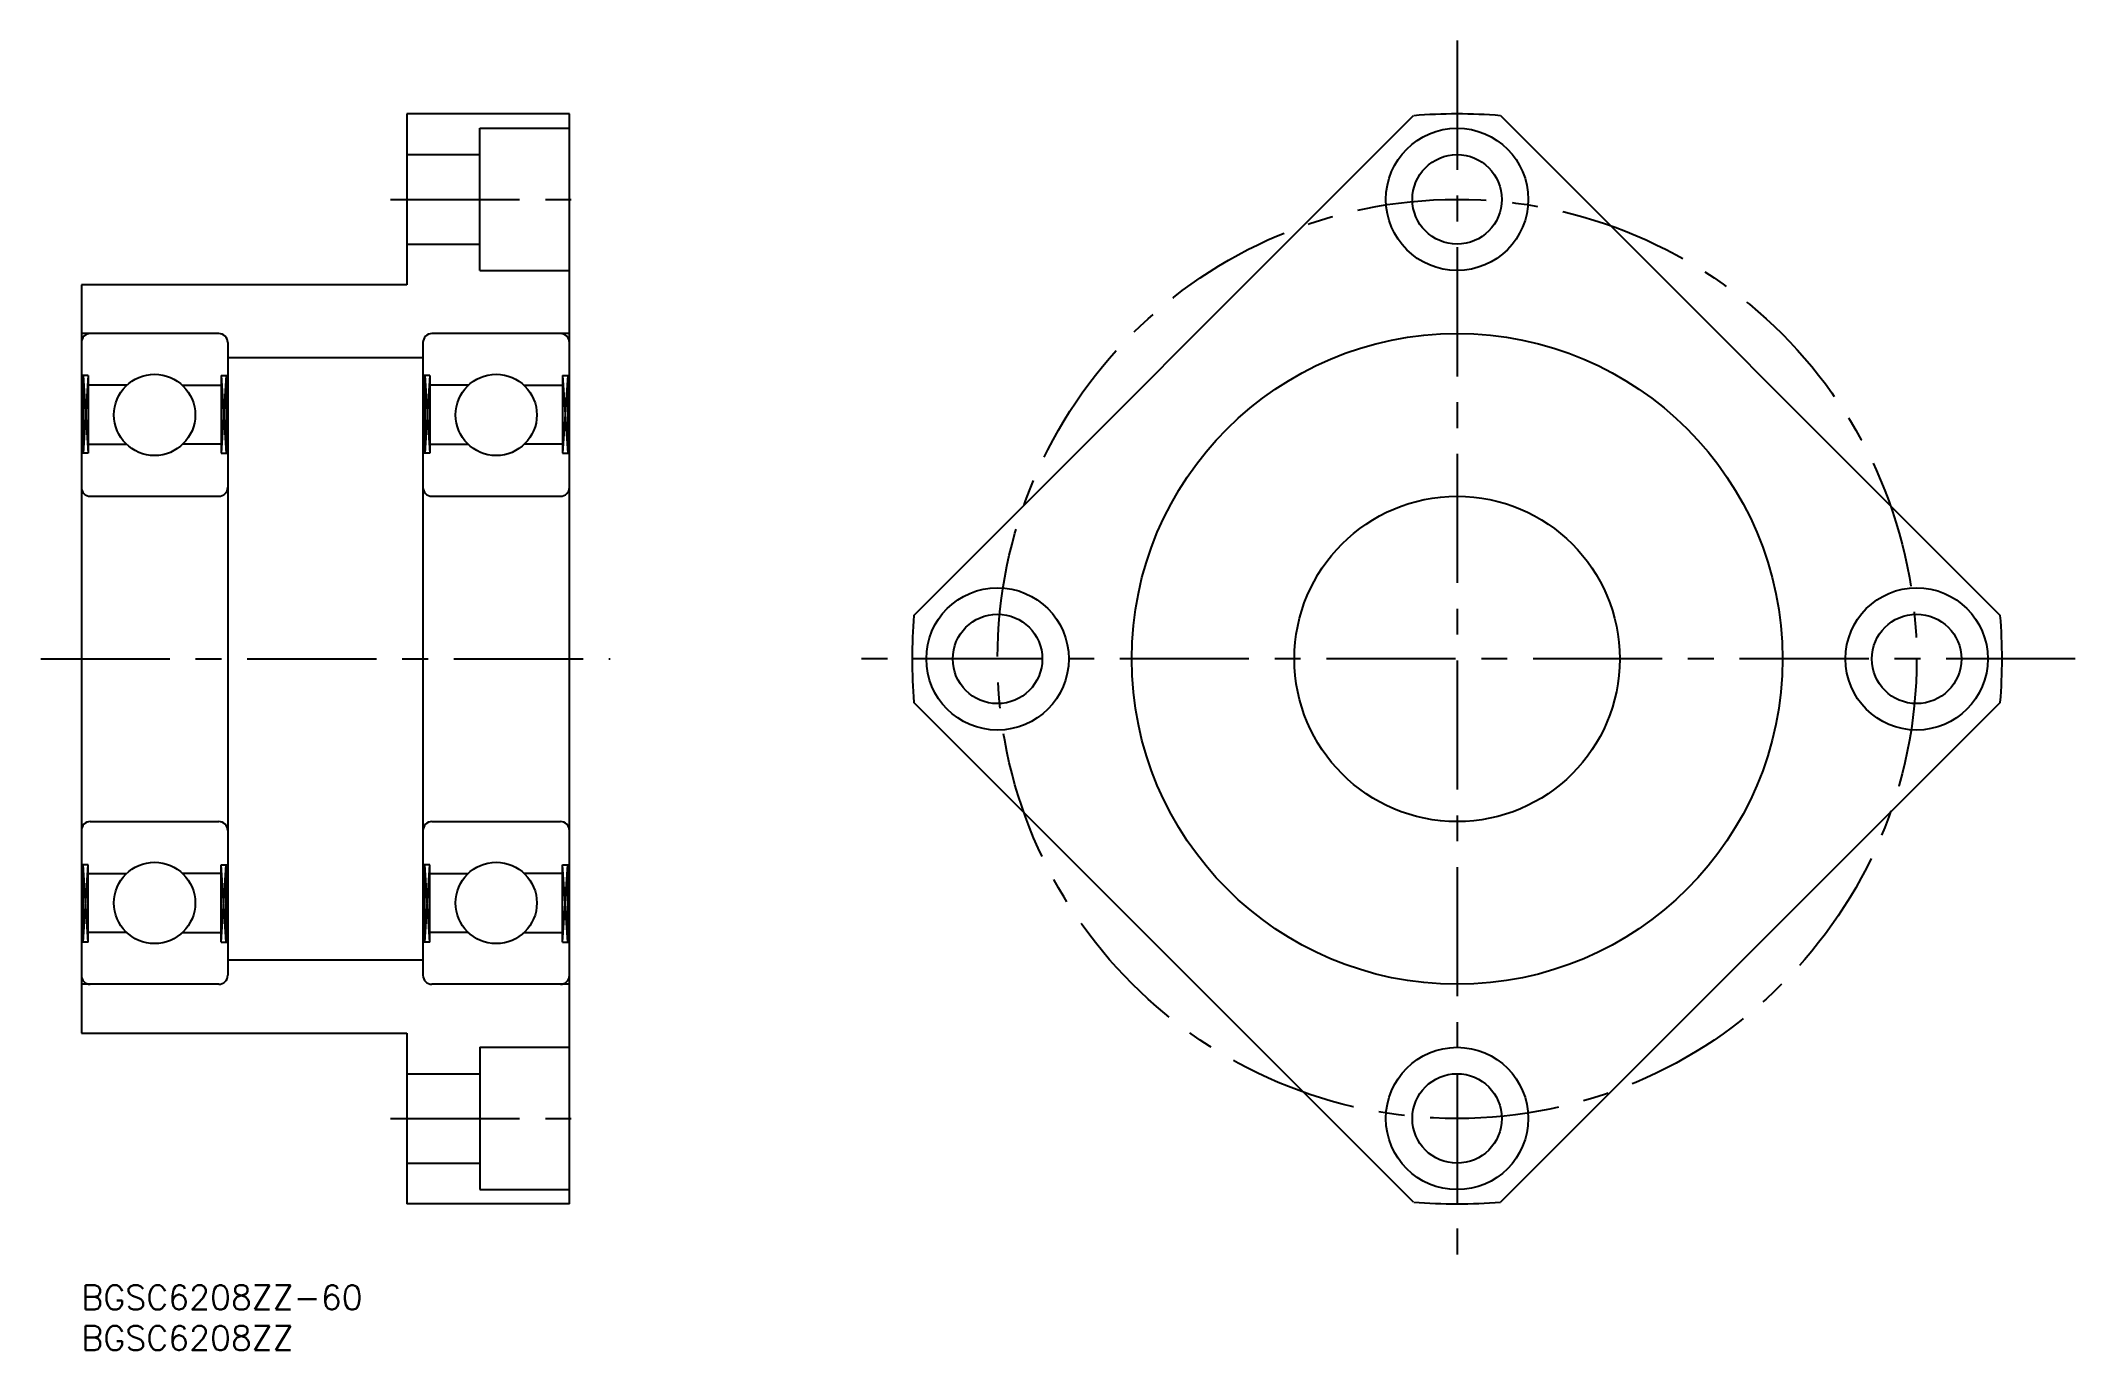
# Model space of a CAD drawing. Extents: x -5 to 245, y -8 to 153.
import ezdxf

# ---------------------------------------------------------------- set-up
doc = ezdxf.new("R2010")
doc.units = 0
doc.header["$LTSCALE"] = 0.5
doc.linetypes.add('CENTER', pattern=[50.8, 31.75, -6.35, 6.35, -6.35])
for name, color, linetype in [('MSM_CENTER', 1, 'CENTER'), ('MSM_CONTINUOUS', 7, 'CONTINUOUS'), ('MSM_NARROW', 5, 'CONTINUOUS'), ('MSM_PART_NUMBER', 7, 'CONTINUOUS')]:
    doc.layers.add(name, color=color, linetype=linetype)
doc.styles.get("Standard").update_dxf_attribs({"font": 'txt.shx', "height": 3, "bigfont": 'bigfont.shx'})

# ---------------------------------------------------------------- blocks, each defined once
blk = doc.blocks.new('*U1')
at = {"layer": 'MSM_PART_NUMBER'}
blk.add_text('BGSC6208ZZ-60', height=3, dxfattribs=at).set_placement((0, -3))
blk = doc.blocks.new('*U2')
at = {"layer": 'MSM_PART_NUMBER'}
blk.add_text('BGSC6208ZZ', height=3, dxfattribs=at).set_placement((0, -8))

msp = doc.modelspace()

# ---------------------------------------------------------------- linework, layer by layer
at = {"layer": 'MSM_CENTER'}
for p, q in [((169.14, 153.01), (169.14, 0.99)), ((38, 133.5), (62, 133.5)), ((-5, 77), (65, 77)), ((245.15, 77), (93.14, 77)), ((38, 20.5), (62, 20.5))]:
    msp.add_line(p, q, dxfattribs=at)
msp.add_circle((169.14, 77), 56.5, dxfattribs=at)
at = {"layer": 'MSM_CONTINUOUS'}
for p, q in [((60, 144), (40, 144)), ((40, 144), (40, 123)), ((60, 10), (60, 144)), ((102.35, 82.34), (163.8, 143.79)), ((174.48, 143.79), (235.93, 82.34)), ((49, 124.75), (49, 142.25)), ((49, 142.25), (60, 142.25)), ((40, 139), (49, 139)), ((40, 128), (49, 128)), ((40, 123), (0, 123)), ((0, 123), (0, 31)), ((49, 124.75), (60, 124.75)), ((16.9, 117), (0, 117)), ((18, 115.9), (18, 38.1)), ((42, 115.9), (42, 38.1)), ((60, 117), (43.1, 117)), ((42, 114), (18, 114)), ((0.83, 111.83), (0, 111.83)), ((0.21, 111.83), (0.21, 102.3)), ((0.83, 111.83), (0.83, 102.3)), ((5.58, 110.65), (0.83, 110.65)), ((12.42, 110.65), (17.17, 110.65)), ((17.17, 111.83), (17.17, 102.3)), ((17.17, 111.83), (18, 111.83)), ((17.79, 111.83), (17.79, 102.3)), ((42.83, 111.83), (42, 111.83)), ((42.21, 111.83), (42.21, 102.3)), ((42.83, 111.83), (42.83, 102.3)), ((47.58, 110.65), (42.83, 110.65)), ((54.42, 110.65), (59.17, 110.65)), ((59.17, 111.83), (59.17, 102.3)), ((59.17, 111.83), (60, 111.83)), ((59.79, 111.83), (59.79, 102.3)), ((0.83, 103.4), (5.53, 103.4)), ((17.17, 103.4), (12.47, 103.4)), ((42.83, 103.4), (47.53, 103.4)), ((59.17, 103.4), (54.47, 103.4)), ((0.83, 102.3), (0, 102.3)), ((17.17, 102.3), (18, 102.3)), ((42.83, 102.3), (42, 102.3)), ((59.17, 102.3), (60, 102.3)), ((1.1, 97), (16.9, 97)), ((43.1, 97), (58.9, 97)), ((163.8, 10.21), (102.35, 71.66)), ((235.93, 71.66), (174.48, 10.21)), ((1.1, 57), (16.9, 57)), ((43.1, 57), (58.9, 57)), ((0.83, 51.7), (0, 51.7)), ((0.21, 42.17), (0.21, 51.7)), ((0.83, 42.17), (0.83, 51.7)), ((0.83, 50.6), (5.53, 50.6)), ((17.17, 50.6), (12.47, 50.6)), ((17.17, 42.17), (17.17, 51.7)), ((17.17, 51.7), (18, 51.7)), ((17.79, 42.17), (17.79, 51.7)), ((42.83, 51.7), (42, 51.7)), ((42.21, 42.17), (42.21, 51.7)), ((42.83, 42.17), (42.83, 51.7)), ((42.83, 50.6), (47.53, 50.6)), ((59.17, 50.6), (54.47, 50.6)), ((59.17, 42.17), (59.17, 51.7)), ((59.17, 51.7), (60, 51.7)), ((59.79, 42.17), (59.79, 51.7)), ((5.58, 43.35), (0.83, 43.35)), ((12.42, 43.35), (17.17, 43.35)), ((47.58, 43.35), (42.83, 43.35)), ((54.42, 43.35), (59.17, 43.35)), ((0.83, 42.17), (0, 42.17)), ((17.17, 42.17), (18, 42.17)), ((42.83, 42.17), (42, 42.17)), ((59.17, 42.17), (60, 42.17)), ((18, 40), (42, 40)), ((16.9, 37), (0, 37)), ((60, 37), (43.1, 37)), ((0, 31), (40, 31)), ((40, 31), (40, 10)), ((49, 29.25), (49, 11.75)), ((49, 29.25), (60, 29.25)), ((40, 26), (49, 26)), ((40, 15), (49, 15)), ((49, 11.75), (60, 11.75)), ((60, 10), (40, 10))]:
    msp.add_line(p, q, dxfattribs=at)
for centre, radius in [((169.14, 133.5), 8.75), ((169.14, 133.5), 5.5), ((169.14, 77), 40), ((9, 107), 5), ((51, 107), 5), ((169.14, 77), 20), ((112.64, 77), 8.75), ((225.64, 77), 8.75), ((112.64, 77), 5.5), ((225.64, 77), 5.5), ((9, 47), 5), ((51, 47), 5), ((169.14, 20.5), 8.75), ((169.14, 20.5), 5.5)]:
    msp.add_circle(centre, radius, dxfattribs=at)
for centre, radius, start, end in [((169.14, 77), 67, 85.4304, 94.5696), ((1.1, 115.9), 1.1, 90, 180), ((16.9, 115.9), 1.1, 0, 90), ((43.1, 115.9), 1.1, 90, 180), ((58.9, 115.9), 1.1, 0, 90), ((1.1, 98.1), 1.1, 180, 270), ((16.9, 98.1), 1.1, 270, 0), ((43.1, 98.1), 1.1, 180, 270), ((58.9, 98.1), 1.1, 270, 0), ((169.14, 77), 67, 175.4304, 184.5696), ((169.14, 77), 67, 355.4304, 4.5696), ((1.1, 55.9), 1.1, 90, 180), ((16.9, 55.9), 1.1, 0, 90), ((43.1, 55.9), 1.1, 90, 180), ((58.9, 55.9), 1.1, 0, 90), ((1.1, 38.1), 1.1, 180, 270), ((16.9, 38.1), 1.1, 270, 0), ((43.1, 38.1), 1.1, 180, 270), ((58.9, 38.1), 1.1, 270, 0), ((169.14, 77), 67, 265.4304, 274.5696)]:
    msp.add_arc(centre, radius, start, end, dxfattribs=at)
at = {"layer": 'MSM_NARROW'}
for p, q in [((0.21, 111.83), (0.83, 102.3)), ((0.83, 111.83), (0.21, 102.3)), ((17.79, 111.83), (17.17, 102.3)), ((17.17, 111.83), (17.79, 102.3)), ((42.21, 111.83), (42.83, 102.3)), ((42.83, 111.83), (42.21, 102.3)), ((59.79, 111.83), (59.17, 102.3)), ((59.17, 111.83), (59.79, 102.3)), ((0.21, 42.17), (0.83, 51.7)), ((0.83, 42.17), (0.21, 51.7)), ((17.79, 42.17), (17.17, 51.7)), ((17.17, 42.17), (17.79, 51.7)), ((42.21, 42.17), (42.83, 51.7)), ((42.83, 42.17), (42.21, 51.7)), ((59.79, 42.17), (59.17, 51.7)), ((59.17, 42.17), (59.79, 51.7))]:
    msp.add_line(p, q, dxfattribs=at)

# ---------------------------------------------------------------- block references
at = {"layer": 'MSM_CONTINUOUS'}
for name in ['*U1', '*U2']:
    msp.add_blockref(name, (0, 0), dxfattribs=at)

doc.saveas('drawing.dxf')
